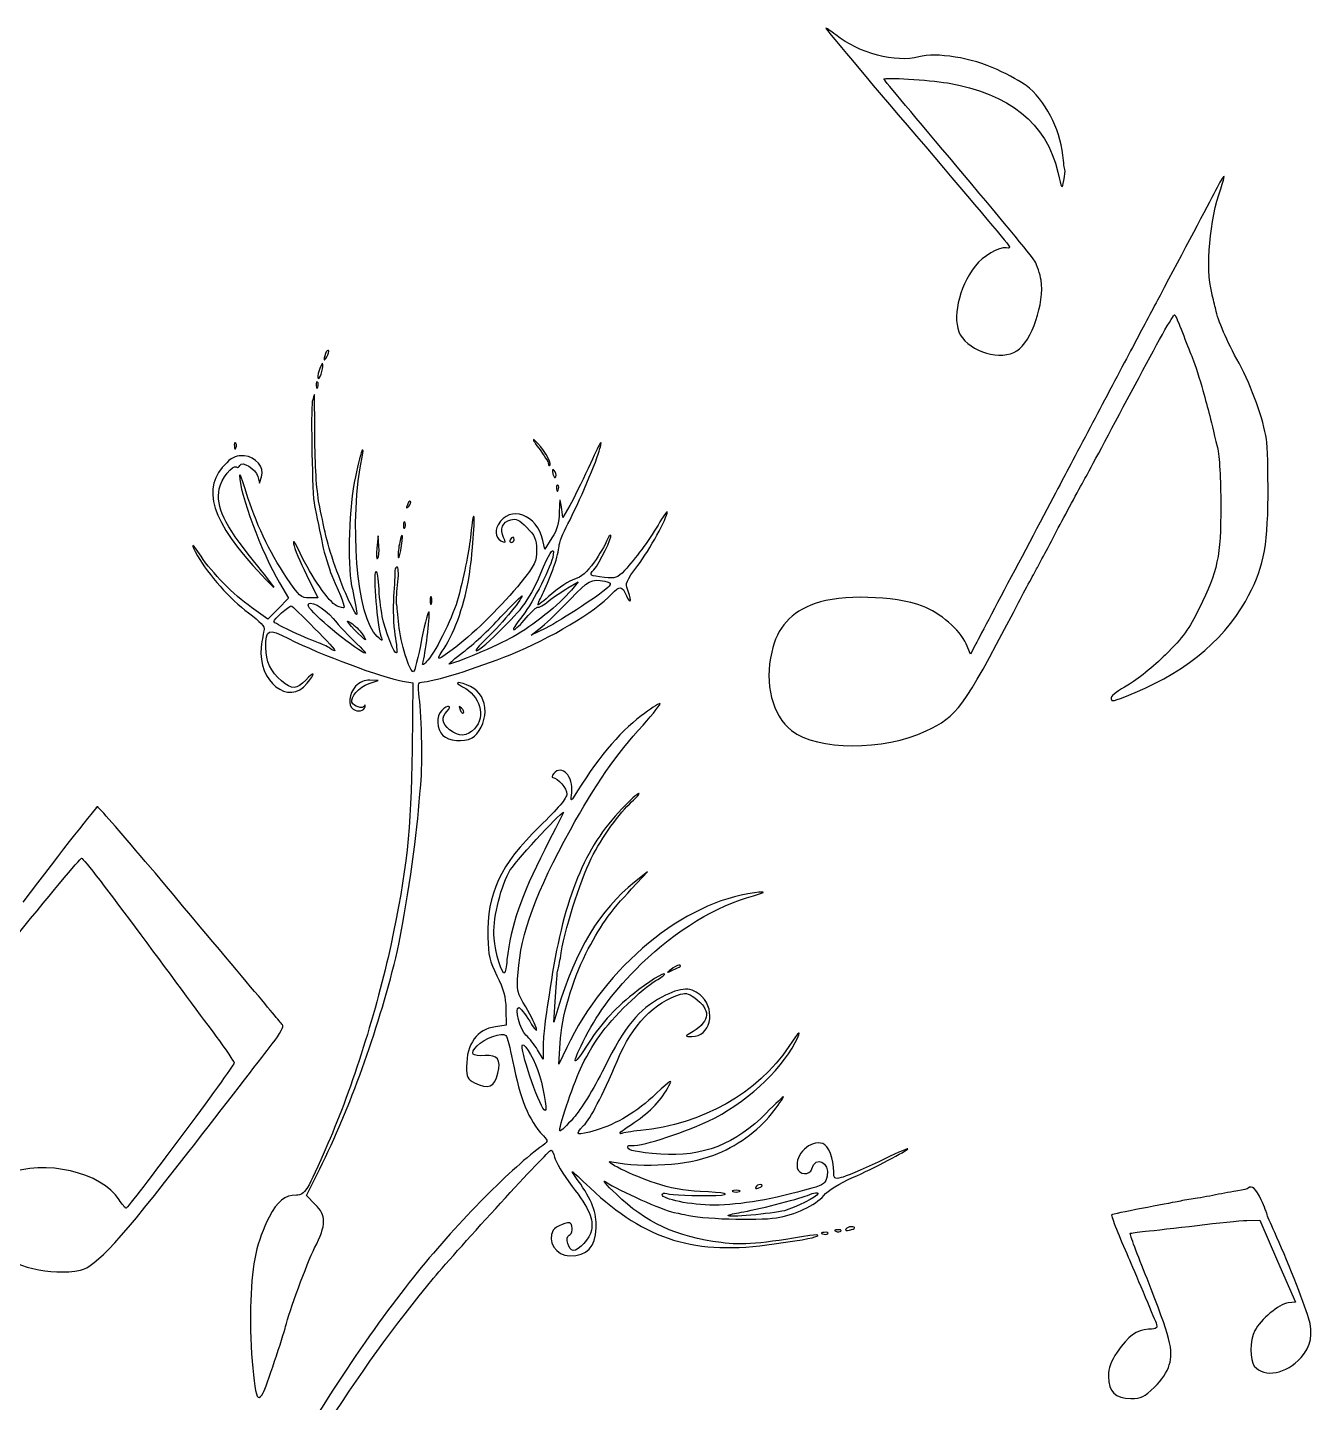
# Model space of a CAD drawing. Extents: x -605 to 778, y -197 to 423.
# Drawn here: x 597.2 to 769, y 216.3 to 399.9 of the extents above; entities that cross this region are included whole.
import ezdxf

# ---------------------------------------------------------------- set-up
doc = ezdxf.new("R2010")
doc.units = 0
doc.layers.add('Layer_1', color=7, linetype='CONTINUOUS')

msp = doc.modelspace()

# ---------------------------------------------------------------- linework, layer by layer
at = {"layer": 'Layer_1', "color": 7}
for points in [[(703.837814, 399.766991), (703.837814, 399.766991)], [(755.872536, 378.106435), (755.872536, 378.106435)], [(637.021702, 356.340046), (637.021702, 356.340046)], [(636.175036, 354.082268), (636.175036, 354.082268)], [(635.78698, 352.071435), (635.78698, 352.071435)], [(635.257814, 349.919491), (635.257814, 349.919491)], [(624.850869, 343.957546), (624.850869, 343.957546)], [(665.490869, 343.710602), (665.490869, 343.710602)], [(623.827814, 341.770324), (623.827814, 341.770324)], [(627.990591, 339.93588), (628.202258, 339.053935), (628.48448, 339.900602)], [(667.395869, 340.25338), (667.395869, 340.25338)], [(667.889758, 338.313102), (667.889758, 338.313102)], [(647.957814, 336.161157), (647.957814, 336.161157)], [(669.653647, 336.055324), (668.736425, 334.467824), (668.524758, 335.878935)], [(647.428647, 333.374213), (647.428647, 333.374213)], [(644.147814, 330.622546), (644.04198, 331.99838), (643.865591, 330.340324), (643.865591, 330.340324)], [(646.934758, 331.151713), (646.934758, 331.151713)], [(661.680869, 331.469213), (661.680869, 331.469213)], [(667.254758, 331.716157), (666.302258, 330.234491), (666.055314, 331.36338)], [(667.360591, 329.105602), (667.360591, 329.105602)], [(634.481702, 326.812546), (635.998647, 323.708102), (634.83448, 323.708102)], [(630.883369, 325.718935), (632.082814, 323.672824), (630.70698, 322.261713), (629.331147, 320.88588), (627.143925, 322.438102)], [(669.406702, 325.048657), (670.747258, 325.860046), (669.865314, 324.766435)], [(674.310314, 325.930602), (674.310314, 325.930602)], [(650.991702, 323.355324), (650.991702, 323.355324)], [(635.575314, 319.651157), (635.575314, 319.651157)], [(638.044758, 320.956435), (638.044758, 320.956435)], [(666.443369, 319.686435), (664.503091, 318.733935), (665.914202, 319.862824)], [(641.925314, 318.910324), (641.925314, 318.910324)], [(723.769758, 317.39338), (723.170036, 316.193935), (722.570314, 317.569768)], [(642.842536, 312.278102), (644.04198, 312.701435), (642.948369, 312.736713)], [(647.287536, 312.595602), (648.698647, 312.383935), (648.592814, 303.493935)], [(641.043369, 311.925324), (641.043369, 311.925324)], [(655.330869, 311.854768), (655.330869, 311.854768)], [(655.013369, 308.785602), (655.013369, 308.785602)], [(679.178647, 307.974213), (679.178647, 307.974213)], [(666.302258, 290.123657), (666.302258, 290.123657)], [(677.908647, 284.867268), (680.025314, 287.160324), (678.296702, 285.749213)], [(683.165036, 274.107546), (683.165036, 274.107546)], [(668.066147, 268.851157), (667.53698, 267.087268), (667.748647, 270.438657)], [(661.116425, 268.81588), (661.151702, 266.663935), (659.705314, 266.452268)], [(666.090591, 263.73588), (666.090591, 262.14838), (665.349758, 263.383102)], [(669.230314, 263.665324), (668.17198, 261.442824), (668.348369, 264.265046)], [(665.349758, 260.737268), (665.349758, 260.737268)], [(635.645869, 242.745602), (634.481702, 243.909768), (635.857536, 246.696713)], [(691.420036, 244.438935), (691.420036, 244.438935)], [(694.489202, 245.038657), (694.489202, 245.038657)], [(760.24698, 244.897546), (760.24698, 244.897546)], [(702.77948, 244.156713), (702.77948, 244.156713)], [(760.070591, 240.593657), (761.799202, 240.628935), (764.162814, 235.16088), (766.561702, 229.692824), (765.573925, 229.586991)], [(703.41448, 238.794491), (703.41448, 238.794491)], [(705.178369, 239.147268), (705.178369, 239.147268)], [(706.518925, 239.429491), (706.518925, 239.429491)]]:
    msp.add_lwpolyline(points, dxfattribs=at)
for points in [[(705.178369, 398.885046), (704.437536, 399.449491), (703.837814, 399.872824), (703.837814, 399.766991)], [(703.837814, 399.766991), (703.837814, 399.661157), (709.270591, 393.170046), (715.938091, 385.373657)], [(716.255591, 395.956991), (713.221702, 395.110324), (708.212258, 396.45088), (705.178369, 398.885046)], [(726.697814, 394.263657), (723.346425, 395.81588), (718.583925, 396.591991), (716.255591, 395.956991)], [(711.598925, 392.993657), (711.598925, 393.240602), (717.560869, 392.887824), (720.065591, 392.464491)], [(721.370869, 381.281435), (716.008647, 387.631435), (711.598925, 392.887824), (711.598925, 392.993657)], [(730.578369, 392.146991), (730.049202, 392.570324), (728.285314, 393.487546), (726.697814, 394.263657)], [(720.065591, 392.464491), (728.355869, 391.088657), (733.294758, 387.102268), (734.811702, 380.57588)], [(735.48198, 382.833657), (735.093925, 386.431991), (733.118369, 390.171435), (730.578369, 392.146991)], [(715.938091, 385.373657), (722.605591, 377.541991), (728.144202, 370.980324), (728.285314, 370.73338)], [(735.764202, 380.858102), (735.693647, 380.963935), (735.587814, 381.84588), (735.48198, 382.833657)], [(731.742536, 368.687268), (731.389758, 369.286991), (726.733091, 374.931435), (721.370869, 381.281435)], [(734.811702, 380.57588), (735.340869, 378.247546), (735.376147, 378.247546), (735.623091, 379.446991)], [(735.623091, 379.446991), (735.764202, 380.117268), (735.834758, 380.752268), (735.764202, 380.858102)], [(757.001425, 380.011435), (756.966147, 380.081991), (756.43698, 379.200046), (755.872536, 378.106435)], [(755.378647, 364.453935), (754.53198, 367.734768), (755.096425, 374.22588), (756.578091, 378.35338)], [(756.578091, 378.35338), (756.860314, 379.200046), (757.07198, 379.94088), (757.001425, 380.011435)], [(755.872536, 378.106435), (754.84948, 376.13088), (751.498091, 369.816157), (748.464202, 364.101157)], [(727.932536, 370.451157), (726.944758, 370.592268), (724.792814, 369.322268), (723.805036, 368.052268)], [(728.285314, 370.73338), (728.461702, 370.486435), (728.320591, 370.380602), (727.932536, 370.451157)], [(723.805036, 368.052268), (721.547258, 365.088935), (720.630036, 360.926157), (721.794202, 358.844768)], [(732.589202, 366.147268), (732.448091, 366.958657), (732.060036, 368.122824), (731.742536, 368.687268)], [(729.343647, 356.692824), (731.319202, 357.962824), (733.083091, 363.11338), (732.589202, 366.147268)], [(748.464202, 364.101157), (747.652814, 362.548935), (746.171147, 359.761991), (745.183369, 357.927546)], [(755.907814, 362.231435), (755.80198, 362.690046), (755.555036, 363.677824), (755.378647, 364.453935)], [(745.148091, 352.177268), (747.935036, 357.468935), (750.298647, 361.666991), (750.439758, 361.52588)], [(759.012258, 355.034768), (757.38948, 358.03338), (756.190036, 360.785046), (755.907814, 362.231435)], [(750.439758, 361.52588), (750.545591, 361.384768), (751.004202, 360.326435), (751.462814, 359.162268)], [(721.794202, 358.844768), (723.09948, 356.551713), (727.297536, 355.352268), (729.343647, 356.692824)], [(751.462814, 359.162268), (751.886147, 357.998102), (752.450591, 356.586991), (752.697536, 355.987268)], [(637.021702, 356.340046), (636.704202, 355.422824), (636.774758, 355.211157), (637.198091, 355.916713)], [(637.409758, 356.728102), (637.339202, 356.833935), (637.162814, 356.657546), (637.021702, 356.340046)], [(637.198091, 355.916713), (637.409758, 356.269491), (637.515591, 356.657546), (637.409758, 356.728102)], [(745.183369, 357.927546), (744.230869, 356.093102), (742.078925, 352.036157), (740.420869, 348.931713)], [(636.069202, 352.988657), (636.351425, 352.988657), (636.845314, 354.823102), (636.633647, 355.034768)], [(636.633647, 355.034768), (636.598369, 355.105324), (636.386702, 354.646713), (636.175036, 354.082268)], [(752.697536, 355.987268), (752.94448, 355.422824), (753.544202, 353.58838), (754.038091, 351.930324)], [(762.681147, 344.910046), (762.293091, 347.485324), (760.740869, 351.859768), (759.012258, 355.034768)], [(635.963369, 352.530046), (635.857536, 352.671157), (635.751702, 352.459491), (635.78698, 352.071435)], [(636.175036, 354.082268), (635.963369, 353.482546), (635.928091, 352.988657), (636.069202, 352.988657)], [(635.998647, 351.859768), (636.10448, 352.106713), (636.069202, 352.424213), (635.963369, 352.530046)], [(635.540036, 350.871991), (635.504758, 350.871991), (635.398925, 350.448657), (635.257814, 349.919491)], [(635.610591, 344.768935), (635.610591, 348.120324), (635.540036, 350.871991), (635.540036, 350.871991)], [(635.78698, 352.071435), (635.78698, 351.68338), (635.892814, 351.577546), (635.998647, 351.859768)], [(738.586425, 339.93588), (739.397814, 341.382268), (742.325869, 346.885602), (745.148091, 352.177268)], [(754.038091, 351.930324), (754.84948, 349.072824), (755.061147, 348.261435), (756.11948, 343.816435)], [(635.257814, 349.919491), (635.046147, 348.755324), (635.257814, 337.325324), (635.540036, 336.055324)], [(740.420869, 348.931713), (738.798091, 345.827268), (736.610869, 341.699768), (735.587814, 339.759491)], [(673.675314, 343.640046), (674.028091, 345.156991), (673.816425, 344.768935), (672.087814, 340.994213)], [(625.027258, 344.416157), (624.921425, 344.557268), (624.815591, 344.345602), (624.850869, 343.957546)], [(624.850869, 343.957546), (624.850869, 343.569491), (624.956702, 343.463657), (625.062536, 343.74588)], [(625.062536, 343.74588), (625.168369, 343.992824), (625.133091, 344.310324), (625.027258, 344.416157)], [(636.245591, 335.878935), (635.857536, 337.819213), (635.645869, 340.606157), (635.610591, 344.768935)], [(641.925314, 343.42838), (641.81948, 343.287268), (641.396147, 341.699768), (641.008091, 339.900602)], [(641.960591, 342.758102), (642.066425, 343.251991), (642.066425, 343.534213), (641.925314, 343.42838)], [(664.99698, 344.733657), (664.573647, 345.086435), (664.785314, 344.627824), (665.490869, 343.710602)], [(667.007814, 341.452824), (667.290036, 341.735046), (665.984758, 343.851713), (664.99698, 344.733657)], [(665.490869, 343.710602), (666.231702, 342.758102), (666.796147, 341.84088), (666.796147, 341.629213)], [(669.406702, 333.621157), (670.817814, 336.302268), (673.322536, 342.15838), (673.675314, 343.640046)], [(756.11948, 343.816435), (756.401702, 342.652268), (756.578091, 339.583102), (756.578091, 336.055324)], [(762.892814, 337.290046), (762.892814, 340.606157), (762.822258, 344.028102), (762.681147, 344.910046)], [(623.827814, 341.770324), (620.300036, 338.454213), (621.711147, 333.90338), (628.555036, 326.706713)], [(622.840036, 338.277824), (623.08698, 339.583102), (624.603925, 341.52338), (625.133091, 341.20588)], [(626.156147, 342.687546), (625.203647, 342.758102), (624.67448, 342.581713), (623.827814, 341.770324)], [(625.591702, 341.382268), (625.838647, 342.087824), (627.743647, 340.923657), (627.990591, 339.93588)], [(628.48448, 339.900602), (628.907814, 341.135324), (627.708369, 342.546435), (626.156147, 342.687546)], [(643.936147, 318.557546), (641.18448, 320.956435), (640.126147, 334.079768), (641.960591, 342.758102)], [(666.796147, 341.629213), (666.796147, 341.417546), (666.90198, 341.311713), (667.007814, 341.452824)], [(625.133091, 341.20588), (625.30948, 341.064768), (625.521147, 341.170602), (625.591702, 341.382268)], [(625.556425, 340.076991), (625.485869, 337.819213), (628.519758, 329.670046), (630.883369, 325.718935)], [(626.438369, 337.819213), (625.94448, 339.477268), (625.556425, 340.465046), (625.556425, 340.076991)], [(641.008091, 339.900602), (640.161425, 335.949491), (639.91448, 328.50588), (640.514202, 325.33088)], [(667.572258, 340.711991), (667.290036, 340.994213), (667.254758, 340.853102), (667.395869, 340.25338)], [(667.395869, 340.25338), (667.53698, 339.794768), (667.678091, 339.61838), (667.783925, 339.900602)], [(667.783925, 339.900602), (667.85448, 340.147546), (667.748647, 340.535602), (667.572258, 340.711991)], [(672.087814, 340.994213), (671.241147, 339.159768), (670.147536, 336.937268), (669.653647, 336.055324)], [(735.587814, 339.759491), (734.564758, 337.819213), (731.636702, 332.280602), (729.061425, 327.412268)], [(734.882258, 333.056713), (736.11698, 335.385046), (737.775036, 338.489491), (738.586425, 339.93588)], [(627.390869, 328.682268), (623.475036, 333.550602), (622.381425, 335.80838), (622.840036, 338.277824)], [(631.835869, 326.424491), (629.542814, 329.811157), (627.602536, 333.938657), (626.438369, 337.819213)], [(668.066147, 338.771713), (667.960314, 338.912824), (667.85448, 338.701157), (667.889758, 338.313102)], [(667.889758, 338.313102), (667.889758, 337.925046), (667.995591, 337.819213), (668.101425, 338.101435)], [(668.101425, 338.101435), (668.207258, 338.34838), (668.17198, 338.66588), (668.066147, 338.771713)], [(635.540036, 336.055324), (635.751702, 335.067546), (636.386702, 332.068935), (636.633647, 330.798935)], [(647.957814, 336.161157), (647.746147, 335.667268), (647.781425, 335.631991), (648.134202, 335.949491)], [(648.381147, 336.584491), (648.275314, 336.690324), (648.063647, 336.513935), (647.957814, 336.161157)], [(648.134202, 335.949491), (648.381147, 336.196435), (648.48698, 336.478657), (648.381147, 336.584491)], [(666.055314, 331.36338), (665.349758, 334.85588), (661.610314, 336.196435), (660.093369, 333.480046)], [(668.524758, 335.878935), (668.313091, 337.184213), (668.313091, 337.113657), (668.242536, 335.243935)], [(756.578091, 336.055324), (756.578091, 329.211435), (756.190036, 327.376991), (753.685314, 322.296991)], [(759.858925, 323.249491), (762.257814, 327.518102), (762.822258, 330.199213), (762.892814, 337.290046)], [(637.021702, 332.245324), (636.915869, 332.703935), (636.598369, 334.326713), (636.245591, 335.878935)], [(656.74198, 331.645602), (657.05948, 335.208657), (656.777258, 335.702546), (656.42448, 332.210046)], [(660.798925, 331.786713), (660.269758, 332.845046), (660.657814, 333.90338), (661.751425, 334.150324)], [(661.751425, 334.150324), (662.45698, 334.326713), (662.880314, 334.150324), (663.903369, 333.127268)], [(668.242536, 335.243935), (668.207258, 333.691713), (667.995591, 332.845046), (667.254758, 331.716157)], [(678.720036, 328.047268), (680.307536, 330.09338), (682.671147, 334.432546), (682.671147, 335.208657)], [(682.671147, 335.208657), (682.671147, 335.349768), (682.106702, 334.573657), (681.436425, 333.444768)], [(647.605036, 333.832824), (647.499202, 333.973935), (647.393369, 333.762268), (647.428647, 333.374213)], [(647.428647, 333.374213), (647.428647, 332.986157), (647.53448, 332.880324), (647.640314, 333.162546)], [(647.640314, 333.162546), (647.746147, 333.409491), (647.710869, 333.726991), (647.605036, 333.832824)], [(660.093369, 333.480046), (659.528925, 332.492268), (659.811147, 331.504491), (660.763647, 331.186991)], [(663.903369, 333.127268), (664.99698, 331.99838), (665.173369, 331.610324), (665.208647, 330.128657)], [(668.207258, 330.587268), (668.207258, 331.010602), (668.736425, 332.386435), (669.406702, 333.621157)], [(681.436425, 333.444768), (680.095869, 331.222268), (678.473091, 329.035046), (676.956147, 327.376991)], [(731.883647, 327.412268), (732.30698, 328.18838), (733.682814, 330.72838), (734.882258, 333.056713)], [(620.405869, 329.281991), (619.171147, 331.186991), (618.888925, 331.186991), (619.947258, 329.317268)], [(633.635036, 329.705324), (633.000036, 331.081157), (632.647258, 331.575046), (632.753091, 330.940046)], [(632.753091, 330.940046), (632.858925, 330.375602), (633.635036, 328.50588), (634.481702, 326.812546)], [(636.633647, 330.798935), (636.845314, 329.740602), (637.480314, 327.623935), (637.868369, 326.706713)], [(640.161425, 323.320046), (639.032536, 325.683657), (637.445036, 330.234491), (637.021702, 332.245324)], [(643.971425, 328.964491), (644.147814, 329.14088), (644.218369, 329.881713), (644.147814, 330.622546)], [(646.934758, 331.151713), (646.793647, 330.516713), (646.687814, 329.634768), (646.723091, 329.211435)], [(647.287536, 331.99838), (647.21698, 332.174768), (647.040591, 331.821991), (646.934758, 331.151713)], [(647.075869, 330.058102), (647.252258, 330.940046), (647.322814, 331.786713), (647.287536, 331.99838)], [(656.42448, 332.210046), (656.212814, 330.09338), (655.648369, 327.271157), (654.731147, 323.708102)], [(656.071702, 325.824768), (656.42448, 328.082546), (656.459758, 328.117824), (656.74198, 331.645602)], [(660.763647, 331.186991), (661.116425, 331.081157), (661.116425, 331.186991), (660.798925, 331.786713)], [(661.680869, 331.469213), (661.575036, 331.292824), (661.645591, 331.116435), (661.82198, 331.116435)], [(662.068925, 331.821991), (661.963091, 331.821991), (661.786702, 331.68088), (661.680869, 331.469213)], [(661.82198, 331.116435), (662.033647, 331.116435), (662.210036, 331.292824), (662.210036, 331.469213)], [(662.210036, 331.469213), (662.210036, 331.68088), (662.13948, 331.821991), (662.068925, 331.821991)], [(666.125869, 324.484213), (667.113647, 326.424491), (668.207258, 329.634768), (668.207258, 330.587268)], [(666.549202, 328.752824), (667.21948, 330.269768), (667.678091, 330.481435), (667.360591, 329.105602)], [(672.863925, 327.482824), (673.640036, 328.364768), (675.333369, 331.857268), (675.121702, 332.068935)], [(674.557258, 331.292824), (674.345591, 330.763657), (673.604758, 329.493657), (672.899202, 328.470602)], [(675.121702, 332.068935), (675.015869, 332.174768), (674.768925, 331.821991), (674.557258, 331.292824)], [(619.947258, 329.317268), (621.323091, 326.847824), (624.321702, 323.496435), (626.720591, 321.732546)], [(627.143925, 322.438102), (624.709758, 324.166713), (621.887536, 327.024213), (620.405869, 329.281991)], [(628.555036, 326.706713), (630.953925, 324.166713), (630.671702, 324.625324), (627.390869, 328.682268)], [(638.503369, 322.649768), (637.480314, 323.143657), (635.15198, 326.530324), (633.635036, 329.705324)], [(643.865591, 330.340324), (643.759758, 329.423102), (643.830314, 328.82338), (643.971425, 328.964491)], [(646.723091, 329.211435), (646.758369, 328.82338), (646.89948, 329.176157), (647.075869, 330.058102)], [(660.763647, 319.756991), (663.797536, 322.755602), (664.36198, 323.637546), (666.549202, 328.752824)], [(667.360591, 329.105602), (666.90198, 327.306435), (664.397258, 322.508657), (663.09198, 320.991713)], [(665.208647, 330.128657), (665.208647, 328.541157), (665.032258, 328.18838), (663.127258, 325.789491)], [(643.72448, 327.200602), (643.336425, 326.847824), (643.936147, 319.862824), (644.430036, 318.592824)], [(644.147814, 325.366157), (644.077258, 326.741991), (643.900869, 327.412268), (643.72448, 327.200602)], [(646.299758, 327.341713), (646.299758, 326.988935), (646.229202, 325.436713), (646.123369, 323.884491)], [(646.617258, 327.800324), (646.476147, 327.906157), (646.335036, 327.694491), (646.299758, 327.341713)], [(646.652536, 325.436713), (646.793647, 326.636157), (646.793647, 327.694491), (646.617258, 327.800324)], [(672.899202, 328.470602), (671.911425, 327.094768), (671.241147, 326.495046), (670.288647, 326.212824)], [(674.275036, 326.459768), (672.264202, 326.671435), (672.193647, 326.706713), (672.863925, 327.482824)], [(676.956147, 327.376991), (676.003647, 326.353935), (675.756702, 326.28338), (674.275036, 326.459768)], [(677.344202, 324.872268), (677.026702, 325.613102), (677.167814, 325.96588), (678.720036, 328.047268)], [(729.061425, 327.412268), (726.486147, 322.579213), (724.122536, 318.063657), (723.769758, 317.39338)], [(728.885036, 321.767824), (730.08448, 324.096157), (731.460314, 326.636157), (731.883647, 327.412268)], [(634.83448, 323.708102), (633.776147, 323.708102), (633.493925, 323.955046), (631.835869, 326.424491)], [(637.868369, 326.706713), (639.208925, 323.637546), (639.632258, 322.508657), (639.491147, 322.402824)], [(640.514202, 325.33088), (640.761147, 324.131435), (641.043369, 322.614491), (641.18448, 321.944213)], [(644.606425, 321.238657), (644.394758, 322.296991), (644.183091, 324.166713), (644.147814, 325.366157)], [(646.511425, 322.861435), (646.440869, 323.073102), (646.511425, 324.237268), (646.652536, 325.436713)], [(652.61448, 316.581991), (654.025591, 318.557546), (655.542536, 322.614491), (656.071702, 325.824768)], [(663.127258, 325.789491), (660.622536, 322.720324), (657.235869, 319.333657), (654.413647, 317.146435)], [(674.910036, 325.295602), (674.239758, 324.484213), (668.48948, 320.674213), (666.443369, 319.686435)], [(666.831425, 323.320046), (667.501702, 323.849213), (668.630591, 324.625324), (669.406702, 325.048657)], [(670.288647, 326.212824), (669.547814, 326.001157), (668.17198, 325.083935), (667.184202, 324.201991)], [(669.724202, 323.531713), (672.123091, 326.071713), (672.511147, 326.28338), (674.310314, 325.930602)], [(674.310314, 325.930602), (675.086425, 325.789491), (675.227536, 325.64838), (674.910036, 325.295602)], [(675.227536, 324.201991), (676.356425, 325.401435), (676.603369, 325.366157), (677.203091, 323.990324)], [(634.693369, 322.755602), (634.693369, 323.566991), (636.774758, 322.47338), (638.044758, 320.956435)], [(641.18448, 321.944213), (641.360869, 321.062268), (641.078647, 321.450324), (640.161425, 323.320046)], [(646.123369, 323.884491), (646.017536, 322.332268), (646.088091, 320.039213), (646.299758, 318.804491)], [(654.731147, 323.708102), (654.20198, 321.591435), (651.873647, 316.723102), (650.70948, 315.417824)], [(651.168091, 323.813935), (651.062258, 324.025602), (650.991702, 323.849213), (650.991702, 323.355324)], [(650.991702, 323.355324), (650.991702, 322.861435), (651.062258, 322.685046), (651.168091, 322.931991)], [(651.168091, 322.931991), (651.238647, 323.143657), (651.238647, 323.566991), (651.168091, 323.813935)], [(663.268369, 323.990324), (663.268369, 323.496435), (660.022814, 319.651157), (658.400036, 318.169491)], [(660.446147, 321.168102), (661.998369, 322.826157), (663.268369, 324.096157), (663.268369, 323.990324)], [(661.680869, 316.12338), (667.078369, 318.310602), (673.040314, 321.873657), (675.227536, 324.201991)], [(669.865314, 324.766435), (668.207258, 322.79088), (664.67948, 319.968657), (662.104202, 318.522268)], [(665.385036, 322.79088), (665.385036, 322.931991), (665.737814, 323.708102), (666.125869, 324.484213)], [(667.184202, 324.201991), (666.196425, 323.320046), (665.385036, 322.685046), (665.385036, 322.79088)], [(665.385036, 322.47338), (665.526147, 322.402824), (666.161147, 322.755602), (666.831425, 323.320046)], [(665.914202, 319.862824), (666.690314, 320.497824), (668.418925, 322.15588), (669.724202, 323.531713)], [(677.203091, 323.990324), (677.485314, 323.355324), (677.69698, 323.10838), (677.732258, 323.42588)], [(677.732258, 323.42588), (677.732258, 323.74338), (677.555869, 324.413657), (677.344202, 324.872268)], [(716.74948, 322.614491), (712.974758, 324.025602), (705.813369, 324.201991), (702.426702, 322.967268)], [(743.772258, 310.514213), (751.180591, 313.336435), (756.825036, 317.781435), (759.858925, 323.249491)], [(626.720591, 321.732546), (628.343369, 320.533102), (628.978369, 319.827546), (628.837258, 319.474768)], [(630.107258, 320.56838), (630.107258, 320.850602), (632.153369, 322.649768), (632.435591, 322.649768)], [(632.435591, 322.649768), (632.541425, 322.649768), (633.952536, 321.309213), (635.575314, 319.651157)], [(641.925314, 316.511435), (639.455869, 317.993102), (634.693369, 322.120602), (634.693369, 322.755602)], [(639.491147, 322.402824), (639.420591, 322.332268), (638.997258, 322.438102), (638.503369, 322.649768)], [(646.828925, 320.109768), (646.723091, 321.415046), (646.58198, 322.649768), (646.511425, 322.861435)], [(650.850591, 321.803102), (650.780036, 322.191157), (650.321425, 320.533102), (649.862814, 318.169491)], [(650.003925, 314.959213), (650.356702, 316.12338), (650.991702, 321.168102), (650.850591, 321.803102)], [(663.832814, 321.062268), (664.573647, 321.908935), (665.243925, 322.543935), (665.385036, 322.47338)], [(702.426702, 322.967268), (699.145869, 321.803102), (697.346702, 319.792268), (696.605869, 316.476157)], [(722.570314, 317.569768), (721.688369, 319.510046), (719.148369, 321.697268), (716.74948, 322.614491)], [(717.243369, 305.96338), (721.370869, 307.903657), (722.217536, 309.067824), (728.885036, 321.767824)], [(753.685314, 322.296991), (752.344758, 319.545324), (751.533369, 318.451713), (749.205036, 316.12338)], [(628.837258, 319.474768), (628.731425, 319.192546), (628.555036, 318.134213), (628.449202, 317.146435)], [(629.048925, 317.07588), (629.048925, 319.580602), (629.331147, 319.686435), (632.082814, 318.275324)], [(636.10448, 317.71088), (633.846702, 318.522268), (630.107258, 320.321435), (630.107258, 320.56838)], [(635.575314, 319.651157), (637.233369, 317.993102), (638.432814, 316.652546), (638.291702, 316.652546)], [(638.044758, 320.956435), (638.785591, 320.039213), (640.23198, 318.522268), (641.219758, 317.569768)], [(640.86698, 319.510046), (639.773369, 320.638935), (639.667536, 320.850602), (640.408369, 320.391991)], [(640.408369, 320.391991), (640.937536, 320.039213), (641.607814, 319.404213), (641.925314, 318.910324)], [(641.925314, 318.910324), (642.701425, 317.71088), (642.45448, 317.851991), (640.86698, 319.510046)], [(646.511425, 316.370324), (646.26448, 316.088102), (644.99448, 319.29838), (644.606425, 321.238657)], [(648.769202, 313.830324), (648.240036, 313.830324), (647.040591, 317.781435), (646.828925, 320.109768)], [(655.47198, 316.511435), (656.636147, 317.39338), (658.893925, 319.474768), (660.446147, 321.168102)], [(657.200591, 316.652546), (657.482814, 316.652546), (659.070314, 318.02838), (660.763647, 319.756991)], [(663.09198, 320.991713), (662.386425, 320.145046), (661.963091, 319.474768), (662.174758, 319.474768)], [(662.174758, 319.474768), (662.351147, 319.474768), (663.127258, 320.180324), (663.832814, 321.062268)], [(632.082814, 318.275324), (636.492536, 316.088102), (644.535869, 313.089491), (647.287536, 312.595602)], [(637.69198, 316.934768), (637.480314, 317.111157), (636.774758, 317.463935), (636.10448, 317.71088)], [(644.430036, 318.592824), (644.67698, 317.887268), (644.67698, 317.887268), (643.936147, 318.557546)], [(646.299758, 318.804491), (646.511425, 317.534491), (646.617258, 316.44088), (646.511425, 316.370324)], [(649.862814, 318.169491), (649.404202, 315.770602), (648.910314, 313.830324), (648.769202, 313.830324)], [(662.104202, 318.522268), (659.91698, 317.322824), (654.20198, 314.888657), (653.531702, 314.888657)], [(658.400036, 318.169491), (657.482814, 317.322824), (656.953647, 316.652546), (657.200591, 316.652546)], [(628.449202, 317.146435), (627.955314, 312.525046), (632.118091, 309.244213), (634.587536, 312.31338)], [(631.165591, 312.63088), (629.719202, 313.865602), (629.048925, 315.241435), (629.048925, 317.07588)], [(638.291702, 316.652546), (638.115314, 316.652546), (637.868369, 316.793657), (637.69198, 316.934768)], [(641.219758, 317.569768), (642.45448, 316.370324), (642.666147, 316.052824), (641.925314, 316.511435)], [(649.827536, 312.454491), (651.450314, 312.525046), (657.235869, 314.324213), (661.680869, 316.12338)], [(654.413647, 317.146435), (652.050036, 315.347268), (651.66198, 315.206157), (652.61448, 316.581991)], [(653.531702, 314.888657), (653.425869, 314.888657), (654.272536, 315.629491), (655.47198, 316.511435)], [(696.605869, 316.476157), (695.618091, 312.242824), (696.676425, 308.044768), (699.251702, 305.998657)], [(749.205036, 316.12338), (747.617536, 314.571157), (745.359758, 312.736713), (744.160314, 312.066435)], [(634.587536, 312.31338), (635.716425, 313.724491), (635.575314, 313.971435), (634.375869, 312.736713)], [(650.70948, 315.417824), (650.215591, 314.85338), (649.898091, 314.606435), (650.003925, 314.959213)], [(634.375869, 312.736713), (633.105869, 311.466713), (632.576702, 311.466713), (631.165591, 312.63088)], [(640.54948, 309.77338), (640.302536, 310.478935), (641.466702, 311.784213), (642.842536, 312.278102)], [(642.948369, 312.736713), (642.242814, 312.771991), (641.607814, 312.489768), (641.043369, 311.925324)], [(649.545314, 310.40838), (649.333647, 312.136991), (649.368925, 312.419213), (649.827536, 312.454491)], [(656.389202, 311.890046), (654.872258, 312.595602), (653.919758, 312.560324), (655.330869, 311.854768)], [(641.043369, 311.925324), (640.161425, 310.937546), (639.985036, 309.350046), (640.725869, 308.856157)], [(649.721702, 298.308102), (650.003925, 300.56588), (649.898091, 307.974213), (649.545314, 310.40838)], [(655.330869, 311.854768), (657.69448, 310.655324), (658.470591, 307.903657), (656.918369, 306.245602)], [(658.32948, 308.50338), (658.32948, 310.09088), (657.659202, 311.255046), (656.389202, 311.890046)], [(744.160314, 312.066435), (742.960869, 311.396157), (741.937814, 310.620046), (741.937814, 310.40838)], [(741.937814, 310.40838), (741.937814, 309.843935), (741.973091, 309.843935), (743.772258, 310.514213)], [(642.242814, 309.279491), (641.995869, 308.856157), (640.796425, 309.208935), (640.54948, 309.77338)], [(640.725869, 308.856157), (641.360869, 308.432824), (642.207536, 308.609213), (642.313369, 309.173657)], [(642.313369, 309.173657), (642.348647, 309.420602), (642.313369, 309.45588), (642.242814, 309.279491)], [(652.543925, 308.679768), (651.767814, 307.903657), (651.838369, 306.210324), (652.685036, 305.363657)], [(653.602258, 306.104491), (652.543925, 306.951157), (652.438091, 307.691991), (653.284758, 308.609213)], [(653.284758, 308.609213), (653.990314, 309.385324), (653.320036, 309.45588), (652.543925, 308.679768)], [(655.189758, 308.997268), (654.83698, 309.314768), (654.801702, 309.279491), (655.013369, 308.785602)], [(655.013369, 308.785602), (655.119202, 308.432824), (655.330869, 308.256435), (655.436702, 308.362268)], [(655.436702, 308.362268), (655.542536, 308.468102), (655.436702, 308.750324), (655.189758, 308.997268)], [(656.600869, 305.01088), (657.482814, 305.504768), (658.32948, 307.198102), (658.32948, 308.50338)], [(681.683369, 309.596991), (681.471702, 309.596991), (680.342814, 308.856157), (679.178647, 307.974213)], [(679.425591, 306.739491), (680.836702, 308.326991), (681.859758, 309.596991), (681.683369, 309.596991)], [(669.724202, 292.734213), (673.040314, 298.766713), (675.827258, 302.78838), (679.425591, 306.739491)], [(679.178647, 307.974213), (676.144758, 305.681157), (673.146147, 302.047546), (670.112258, 297.038102)], [(652.685036, 305.363657), (653.461147, 304.587546), (655.436702, 304.411157), (656.600869, 305.01088)], [(656.918369, 306.245602), (655.895314, 305.187268), (654.83698, 305.116713), (653.602258, 306.104491)], [(699.251702, 305.998657), (702.673647, 303.317546), (711.528369, 303.282268), (717.243369, 305.96338)], [(648.592814, 303.493935), (648.451702, 292.593102), (647.887258, 287.336713), (645.735314, 277.317824)], [(669.900591, 297.70838), (670.147536, 299.895602), (668.595314, 301.553657), (667.501702, 300.24838)], [(667.501702, 300.24838), (667.254758, 299.966157), (667.21948, 299.719213), (667.395869, 299.719213)], [(667.395869, 299.719213), (668.030869, 299.719213), (669.265591, 298.272824), (669.265591, 297.531991)], [(649.333647, 294.251157), (649.43948, 295.626991), (649.615869, 297.426157), (649.721702, 298.308102)], [(669.265591, 297.531991), (669.265591, 297.002824), (668.030869, 295.556435), (665.63198, 293.228102)], [(670.112258, 297.038102), (669.830036, 296.544213), (669.75948, 296.685324), (669.900591, 297.70838)], [(678.861147, 297.602546), (678.684758, 297.602546), (677.661702, 296.685324), (676.603369, 295.556435)], [(677.908647, 296.473657), (678.614202, 297.108657), (679.037536, 297.602546), (678.861147, 297.602546)], [(606.541702, 295.838657), (606.400591, 295.80338), (601.920314, 290.08838), (596.593369, 283.10338)], [(612.962258, 288.536157), (609.540314, 292.557824), (606.682814, 295.838657), (606.541702, 295.838657)], [(672.511147, 288.924213), (673.922258, 291.746435), (676.321147, 295.097824), (677.908647, 296.473657)], [(646.193925, 274.777824), (647.287536, 279.152268), (648.839758, 288.712546), (649.333647, 294.251157)], [(661.539758, 287.125046), (662.068925, 288.218657), (668.207258, 294.921435), (668.80698, 295.097824)], [(668.80698, 295.097824), (668.842258, 295.133102), (667.713369, 292.875324), (666.302258, 290.123657)], [(676.603369, 295.556435), (671.629202, 290.370602), (668.912814, 283.73838), (667.184202, 272.731713)], [(665.63198, 293.228102), (660.305036, 288.006991), (658.576425, 284.302824), (658.717536, 278.411435)], [(662.739202, 273.684213), (663.09198, 278.870046), (665.173369, 284.549768), (669.724202, 292.734213)], [(666.302258, 290.123657), (663.09198, 283.773657), (661.82198, 280.104768), (661.257536, 275.377546)], [(594.900036, 277.494213), (599.980036, 283.808935), (604.248647, 288.959491), (604.460314, 288.959491)], [(604.460314, 288.959491), (604.636702, 288.959491), (608.199758, 284.37338), (612.362536, 278.728935)], [(631.34198, 266.59338), (631.130314, 266.91088), (627.602536, 271.144213), (612.962258, 288.536157)], [(668.383647, 275.624491), (668.912814, 279.258102), (670.958925, 285.819768), (672.511147, 288.924213)], [(659.528925, 278.305602), (659.352536, 280.669213), (660.23448, 284.549768), (661.539758, 287.125046)], [(678.296702, 285.749213), (673.640036, 282.045046), (670.39448, 276.682824), (668.066147, 268.851157)], [(671.805591, 276.224213), (673.498925, 279.646157), (675.051147, 281.868657), (677.908647, 284.867268)], [(694.312814, 284.338102), (684.858369, 283.138657), (674.416147, 274.53088), (669.230314, 263.665324)], [(678.402536, 274.072268), (682.812258, 278.587824), (688.280314, 282.15088), (693.25448, 283.667824)], [(693.25448, 283.667824), (696.006147, 284.514491), (696.076702, 284.549768), (694.312814, 284.338102)], [(612.362536, 278.728935), (616.525314, 273.119768), (621.040869, 267.016713), (622.381425, 265.217546)], [(645.735314, 277.317824), (643.936147, 268.886435), (640.54948, 258.161991), (637.339202, 250.859491)], [(658.717536, 278.411435), (658.752814, 275.977268), (658.929202, 275.236435), (659.91698, 273.26088)], [(660.940036, 273.648935), (660.622536, 273.296157), (659.670036, 276.365324), (659.528925, 278.305602)], [(668.030869, 273.966435), (668.101425, 274.072268), (668.242536, 274.813102), (668.383647, 275.624491)], [(668.348369, 264.265046), (668.560036, 267.792824), (669.935869, 272.555324), (671.805591, 276.224213)], [(635.857536, 246.696713), (640.020314, 254.916435), (643.548091, 264.547268), (646.193925, 274.777824)], [(661.257536, 275.377546), (661.151702, 274.495602), (661.010591, 273.719491), (660.940036, 273.648935)], [(663.762258, 269.098102), (662.598091, 271.003102), (662.562814, 271.214768), (662.739202, 273.684213)], [(667.748647, 270.438657), (667.85448, 272.273102), (667.960314, 273.860602), (668.030869, 273.966435)], [(671.417536, 264.476713), (673.181425, 268.004491), (675.15698, 270.72088), (678.402536, 274.072268)], [(682.318369, 273.472546), (682.318369, 273.825324), (680.131147, 272.449491), (678.120314, 270.826713)], [(683.165036, 274.107546), (682.530036, 273.613657), (682.530036, 273.613657), (683.376702, 274.001713)], [(684.223369, 274.671991), (684.011702, 274.671991), (683.553091, 274.425046), (683.165036, 274.107546)], [(683.376702, 274.001713), (684.470314, 274.495602), (684.646702, 274.671991), (684.223369, 274.671991)], [(659.91698, 273.26088), (660.798925, 271.496991), (661.081147, 270.473935), (661.116425, 268.81588)], [(667.184202, 272.731713), (666.26698, 266.840324), (666.125869, 265.676157), (666.090591, 263.73588)], [(673.640036, 265.288102), (675.333369, 267.686991), (679.28448, 271.567546), (681.154202, 272.62588)], [(681.154202, 272.62588), (681.789202, 273.013935), (682.318369, 273.401991), (682.318369, 273.472546)], [(687.292536, 270.473935), (685.916702, 271.814491), (684.576147, 271.814491), (681.930314, 270.40338)], [(678.120314, 270.826713), (675.439202, 268.710046), (673.675314, 266.699213), (671.770314, 263.73588)], [(681.930314, 270.40338), (678.790591, 268.710046), (677.06198, 266.59338), (674.275036, 261.019491)], [(676.003647, 261.971991), (678.01448, 266.734491), (680.977814, 269.803657), (684.435036, 270.791435)], [(684.435036, 270.791435), (685.246425, 271.03838), (685.63448, 270.897268), (686.692814, 270.015324)], [(686.692814, 270.015324), (688.597814, 268.463102), (688.245036, 266.981435), (685.669758, 265.570324)], [(685.95198, 265.146991), (688.350869, 265.146991), (689.232814, 268.533657), (687.292536, 270.473935)], [(663.797536, 265.32338), (663.021425, 265.993657), (662.210036, 269.027546), (662.845036, 269.027546)], [(662.845036, 269.027546), (662.986147, 269.027546), (663.621147, 268.18088), (664.291425, 267.193102)], [(664.291425, 267.193102), (665.808369, 264.723657), (665.349758, 266.452268), (663.762258, 269.098102)], [(629.507536, 263.630046), (630.636425, 265.041157), (631.447814, 266.381713), (631.34198, 266.59338)], [(659.705314, 266.452268), (657.271147, 266.134768), (655.860036, 264.194491), (655.860036, 261.125324)], [(699.745591, 264.335602), (700.698091, 266.240602), (700.380591, 266.028935), (698.898925, 263.806435)], [(622.381425, 265.217546), (623.72198, 263.41838), (624.815591, 261.795602), (624.815591, 261.619213)], [(657.271147, 263.912268), (658.223647, 264.935324), (660.657814, 265.781991), (661.116425, 265.288102)], [(661.116425, 265.288102), (661.257536, 265.111713), (661.680869, 263.630046), (661.998369, 261.971991)], [(663.268369, 263.912268), (663.303647, 264.653102), (664.67948, 262.571713), (665.349758, 260.737268)], [(665.349758, 263.383102), (664.926425, 264.05338), (664.256147, 264.935324), (663.797536, 265.32338)], [(671.770314, 263.73588), (670.041702, 261.019491), (669.900591, 261.372268), (671.417536, 264.476713)], [(671.064758, 260.843102), (671.629202, 262.077824), (672.793369, 264.088657), (673.640036, 265.288102)], [(685.669758, 265.570324), (684.99948, 265.182268), (685.034758, 265.182268), (685.95198, 265.146991)], [(618.64198, 249.624768), (623.510314, 255.868935), (628.378647, 262.183657), (629.507536, 263.630046)], [(658.32948, 262.606991), (656.530314, 262.501157), (656.248091, 262.818657), (657.271147, 263.912268)], [(660.058091, 260.278657), (660.481425, 262.077824), (659.987536, 262.712824), (658.32948, 262.606991)], [(666.337536, 255.269213), (665.808369, 255.269213), (663.233091, 262.571713), (663.268369, 263.912268)], [(698.898925, 263.806435), (694.736147, 257.597546), (687.327814, 253.399491), (679.072814, 252.588102)], [(688.139202, 253.858102), (692.972258, 256.151157), (697.69948, 260.419768), (699.745591, 264.335602)], [(624.815591, 261.619213), (624.815591, 261.19588), (610.669202, 242.216435), (610.38698, 242.216435)], [(655.860036, 261.125324), (655.860036, 259.714213), (655.965869, 259.467268), (656.918369, 258.97338)], [(661.998369, 261.971991), (663.09198, 256.539213), (664.04448, 254.175602), (666.125869, 251.882546)], [(665.349758, 260.737268), (666.055314, 258.832268), (666.690314, 255.269213), (666.337536, 255.269213)], [(668.313091, 252.552824), (668.101425, 252.799768), (669.971147, 258.408935), (671.064758, 260.843102)], [(674.275036, 261.019491), (672.722814, 257.950324), (671.170591, 255.445602), (670.147536, 254.281435)], [(671.488091, 253.25838), (672.475869, 254.281435), (673.88698, 257.033102), (676.003647, 261.971991)], [(656.918369, 258.97338), (658.752814, 258.02088), (659.634758, 258.408935), (660.058091, 260.278657)], [(682.882814, 258.550046), (683.41198, 259.537824), (683.165036, 259.396713), (681.18948, 257.526991)], [(681.18948, 257.526991), (678.543647, 255.057546), (675.933091, 253.470046), (673.181425, 252.658657)], [(678.261425, 253.681713), (680.378091, 255.092824), (682.000869, 256.786157), (682.882814, 258.550046)], [(698.193369, 257.103657), (698.193369, 257.209491), (697.135036, 256.221713), (695.865036, 254.916435)], [(696.570591, 254.810602), (697.452536, 255.939491), (698.193369, 256.962546), (698.193369, 257.103657)], [(670.147536, 254.281435), (669.230314, 253.25838), (668.418925, 252.482268), (668.313091, 252.552824)], [(676.321147, 252.235324), (676.321147, 252.341157), (677.203091, 252.976157), (678.261425, 253.681713)], [(677.661702, 250.612546), (678.720036, 250.330324), (684.293925, 252.058935), (688.139202, 253.858102)], [(695.865036, 254.916435), (691.913925, 250.824213), (687.292536, 249.025046), (681.789202, 249.44838)], [(688.880036, 249.307268), (691.772814, 250.40088), (694.84198, 252.588102), (696.570591, 254.810602)], [(666.125869, 251.882546), (666.796147, 251.176991), (666.796147, 251.141713), (665.667258, 250.330324)], [(673.181425, 252.658657), (670.465036, 251.847268), (670.253369, 251.953102), (671.488091, 253.25838)], [(676.603369, 252.200046), (676.42698, 252.129491), (676.321147, 252.129491), (676.321147, 252.235324)], [(679.072814, 252.588102), (677.838091, 252.482268), (676.74448, 252.30588), (676.603369, 252.200046)], [(637.339202, 250.859491), (634.51698, 244.36838), (634.270036, 243.980324), (633.141147, 243.980324)], [(665.667258, 250.330324), (661.433925, 247.22588), (654.20198, 239.817546), (648.769202, 233.008935)], [(651.450314, 232.867824), (654.766425, 236.854213), (666.796147, 249.977546), (667.148925, 249.977546)], [(667.148925, 249.977546), (667.290036, 249.977546), (667.501702, 249.554213), (667.607536, 249.025046)], [(677.37948, 250.365602), (677.37948, 250.541991), (677.485314, 250.647824), (677.661702, 250.612546)], [(681.789202, 249.44838), (678.508369, 249.695324), (677.37948, 249.942268), (677.37948, 250.365602)], [(703.449758, 250.859491), (701.756425, 251.388657), (699.675036, 249.413102), (700.027814, 247.613935)], [(704.896147, 247.049491), (704.896147, 248.81338), (704.190591, 250.647824), (703.449758, 250.859491)], [(707.400869, 246.308657), (710.293647, 247.578657), (714.773925, 249.942268), (714.773925, 250.153935)], [(714.773925, 250.153935), (714.773925, 250.224491), (712.974758, 249.44838), (710.822814, 248.390046)], [(609.469758, 243.345324), (607.141425, 247.049491), (599.521425, 248.778102), (594.476702, 246.802546)], [(604.319202, 233.961435), (606.294758, 234.384768), (609.716702, 238.088935), (618.64198, 249.624768)], [(667.607536, 249.025046), (667.713369, 248.460602), (668.771702, 246.731991), (669.971147, 245.144491)], [(681.083647, 245.567824), (678.190869, 246.485046), (673.640036, 248.742824), (675.262814, 248.425324)], [(675.262814, 248.425324), (679.566702, 247.578657), (685.246425, 247.966713), (688.880036, 249.307268)], [(701.968091, 247.472824), (702.426702, 249.307268), (704.437536, 248.390046), (704.014202, 246.520324)], [(710.822814, 248.390046), (708.635591, 247.366991), (706.413091, 246.414491), (705.883925, 246.308657)], [(670.782536, 245.885324), (669.512536, 247.649213), (669.547814, 247.613935), (672.370036, 244.932824)], [(675.862536, 244.086157), (674.451425, 245.426713), (673.851702, 246.167546), (674.451425, 245.744213)], [(700.027814, 247.613935), (700.204202, 246.696713), (701.721147, 246.555602), (701.968091, 247.472824)], [(704.014202, 246.520324), (703.837814, 245.567824), (703.555591, 245.356157), (701.968091, 244.897546)], [(703.555591, 243.909768), (704.120036, 244.615324), (705.63698, 245.532546), (707.400869, 246.308657)], [(705.883925, 246.308657), (705.00198, 246.096991), (704.896147, 246.167546), (704.896147, 247.049491)], [(669.971147, 245.144491), (672.264202, 242.110602), (672.828647, 240.770046), (672.546425, 239.28838)], [(673.181425, 239.60588), (673.25198, 241.616713), (672.581702, 243.345324), (670.782536, 245.885324)], [(672.370036, 244.932824), (679.813647, 237.912546), (686.375314, 235.901713), (696.958647, 237.453935)], [(674.451425, 245.744213), (676.285869, 244.544768), (682.036147, 241.969491), (683.553091, 241.651991)], [(687.045591, 244.474213), (684.964202, 244.580046), (682.953369, 244.932824), (681.083647, 245.567824)], [(681.965591, 244.05088), (681.965591, 244.227268), (682.247814, 244.297824), (682.600591, 244.191991)], [(682.600591, 244.191991), (683.235591, 243.980324), (686.163647, 243.874491), (689.162258, 243.945046)], [(689.162258, 243.945046), (691.596425, 244.015602), (690.326425, 244.333102), (687.045591, 244.474213)], [(701.968091, 244.897546), (696.676425, 243.380602), (692.548925, 242.675046), (688.915314, 242.639768)], [(691.843369, 244.615324), (691.34948, 244.615324), (691.173091, 244.544768), (691.420036, 244.438935)], [(691.420036, 244.438935), (691.631702, 244.36838), (692.055036, 244.36838), (692.30198, 244.438935)], [(692.30198, 244.438935), (692.513647, 244.544768), (692.337258, 244.615324), (691.843369, 244.615324)], [(694.489202, 245.038657), (694.383369, 244.826991), (694.52448, 244.791713), (694.806702, 244.897546)], [(695.053647, 245.391435), (694.84198, 245.391435), (694.595036, 245.250324), (694.489202, 245.038657)], [(694.806702, 244.897546), (695.441702, 245.144491), (695.547536, 245.391435), (695.053647, 245.391435)], [(701.368369, 243.945046), (702.356147, 244.333102), (702.77948, 244.403657), (702.77948, 244.156713)], [(758.871147, 244.544768), (758.200869, 244.438935), (756.860314, 244.191991), (755.872536, 244.015602)], [(760.24698, 244.897546), (760.176425, 244.826991), (759.541425, 244.650602), (758.871147, 244.544768)], [(761.975591, 243.345324), (761.305314, 244.826991), (760.740869, 245.356157), (760.24698, 244.897546)], [(610.38698, 242.216435), (610.281147, 242.251713), (609.857814, 242.745602), (609.469758, 243.345324)], [(633.141147, 243.980324), (631.588925, 243.980324), (630.601147, 243.168935), (629.507536, 241.052268)], [(635.575314, 236.924768), (637.162814, 240.064491), (637.162814, 241.228657), (635.645869, 242.745602)], [(689.867814, 237.630324), (683.870591, 238.406435), (679.743091, 240.311435), (675.862536, 244.086157)], [(688.915314, 242.639768), (685.810869, 242.639768), (681.965591, 243.41588), (681.965591, 244.05088)], [(692.513647, 241.687268), (694.312814, 241.969491), (700.063091, 243.41588), (701.368369, 243.945046)], [(697.240869, 240.946435), (699.639758, 241.299213), (702.46198, 242.639768), (703.555591, 243.909768)], [(702.77948, 244.156713), (702.77948, 243.839213), (699.710314, 242.251713), (698.299202, 241.898935)], [(750.757258, 243.09838), (750.263369, 242.992546), (748.146702, 242.604491), (745.994758, 242.181157)], [(752.873925, 243.486435), (752.203647, 243.380602), (751.251147, 243.204213), (750.757258, 243.09838)], [(755.872536, 244.015602), (754.920036, 243.803935), (753.544202, 243.556991), (752.873925, 243.486435)], [(762.751702, 241.440324), (762.751702, 241.546157), (762.398925, 242.392824), (761.975591, 243.345324)], [(629.507536, 241.052268), (627.84948, 237.771435), (627.21448, 234.984491), (627.038091, 229.869213)], [(683.553091, 241.651991), (684.329202, 241.51088), (685.034758, 241.369768), (685.140591, 241.334491)], [(685.140591, 241.334491), (686.90448, 240.805324), (694.665591, 240.55838), (697.240869, 240.946435)], [(698.299202, 241.898935), (696.711702, 241.475602), (690.502814, 240.946435), (690.785036, 241.263935)], [(690.785036, 241.263935), (690.890869, 241.369768), (691.66698, 241.546157), (692.513647, 241.687268)], [(742.008369, 241.334491), (741.902536, 241.228657), (743.066702, 238.230046), (744.230869, 235.690046)], [(745.994758, 242.181157), (743.878091, 241.793102), (742.078925, 241.405046), (742.008369, 241.334491)], [(753.403091, 239.92338), (756.11948, 240.276157), (759.118091, 240.55838), (760.070591, 240.593657)], [(763.774758, 238.97088), (763.210314, 240.205602), (762.751702, 241.299213), (762.751702, 241.440324)], [(667.431147, 239.28838), (666.549202, 237.877268), (667.819202, 235.866435), (669.618369, 235.866435)], [(669.75948, 240.205602), (669.477258, 240.487824), (667.748647, 239.817546), (667.431147, 239.28838)], [(669.547814, 238.618102), (670.006425, 238.759213), (670.112258, 239.817546), (669.75948, 240.205602)], [(669.618369, 235.866435), (671.98198, 235.866435), (673.075591, 236.995324), (673.181425, 239.60588)], [(672.546425, 239.28838), (672.334758, 238.230046), (670.853091, 236.571991), (670.112258, 236.571991)], [(702.77948, 238.582824), (702.885314, 238.688657), (702.391425, 238.688657), (701.721147, 238.582824)], [(703.626147, 239.006157), (703.238091, 239.006157), (703.132258, 238.900324), (703.41448, 238.794491)], [(703.41448, 238.794491), (703.661425, 238.688657), (703.978925, 238.723935), (704.084758, 238.829768)], [(704.084758, 238.829768), (704.225869, 238.935602), (704.014202, 239.041435), (703.626147, 239.006157)], [(705.390036, 239.358935), (705.00198, 239.358935), (704.896147, 239.253102), (705.178369, 239.147268)], [(705.178369, 239.147268), (705.425314, 239.041435), (705.742814, 239.076713), (705.848647, 239.182546)], [(705.848647, 239.182546), (705.989758, 239.28838), (705.778091, 239.394213), (705.390036, 239.358935)], [(706.518925, 239.429491), (706.377814, 239.253102), (706.624758, 239.182546), (707.012814, 239.28838)], [(707.22448, 239.746991), (706.942258, 239.746991), (706.624758, 239.60588), (706.518925, 239.429491)], [(707.012814, 239.28838), (707.824202, 239.500046), (707.930036, 239.746991), (707.22448, 239.746991)], [(746.735591, 232.832546), (745.430314, 236.078102), (744.407258, 238.794491), (744.477814, 238.865046)], [(744.477814, 238.865046), (744.548369, 238.900324), (745.465591, 239.041435), (746.523925, 239.147268)], [(746.523925, 239.147268), (747.582258, 239.253102), (750.686702, 239.60588), (753.403091, 239.92338)], [(768.290314, 227.611435), (767.690591, 229.622268), (765.256425, 235.760602), (763.774758, 238.97088)], [(631.694758, 226.447268), (632.118091, 228.316991), (634.51698, 234.808102), (635.575314, 236.924768)], [(670.112258, 236.571991), (669.477258, 236.571991), (668.983369, 238.406435), (669.547814, 238.618102)], [(701.721147, 238.582824), (695.406425, 237.489213), (692.61948, 237.277546), (689.867814, 237.630324)], [(696.958647, 237.453935), (701.368369, 238.088935), (702.532536, 238.33588), (702.77948, 238.582824)], [(592.677536, 236.818935), (595.323369, 234.349491), (600.22698, 233.150046), (604.319202, 233.961435)], [(744.230869, 235.690046), (744.901147, 234.102546), (747.582258, 227.823102), (747.935036, 226.90588)], [(622.698925, 187.006713), (631.588925, 205.245324), (641.219758, 220.626435), (651.450314, 232.867824)], [(648.769202, 233.008935), (642.842536, 225.671157), (635.610591, 214.699768), (629.75448, 204.292824)], [(749.698925, 221.296713), (750.298647, 223.236991), (749.840036, 224.930324), (746.735591, 232.832546)], [(627.038091, 229.869213), (626.826425, 225.141991), (627.426147, 217.345602), (628.025869, 216.992824)], [(765.573925, 229.586991), (764.37448, 229.44588), (761.869758, 227.364491), (761.128925, 225.882824)], [(628.696147, 217.557268), (629.084202, 218.262824), (631.412536, 225.177268), (631.694758, 226.447268)], [(746.947258, 226.059213), (745.32448, 225.95338), (744.230869, 225.177268), (742.749202, 223.025324)], [(747.935036, 226.90588), (748.18198, 226.200324), (748.111425, 226.129768), (746.947258, 226.059213)], [(761.128925, 225.882824), (760.458647, 224.612824), (760.423369, 221.896435), (761.058369, 221.155602)], [(767.302536, 222.284491), (768.643091, 223.836713), (768.960591, 225.424213), (768.290314, 227.611435)], [(742.749202, 223.025324), (741.867258, 221.720046), (741.585036, 220.943935), (741.585036, 219.779768)], [(761.058369, 221.155602), (762.398925, 219.532824), (765.362258, 220.097268), (767.302536, 222.284491)], [(747.723369, 218.33338), (748.675869, 219.250602), (749.45198, 220.379491), (749.698925, 221.296713)], [(741.585036, 219.779768), (741.585036, 217.69838), (742.46698, 216.816435), (744.583647, 216.816435)], [(628.025869, 216.992824), (628.16698, 216.886991), (628.48448, 217.133935), (628.696147, 217.557268)], [(744.583647, 216.816435), (745.95948, 216.816435), (746.347536, 216.992824), (747.723369, 218.33338)]]:
    msp.add_open_spline(points, degree=3, dxfattribs=at)

doc.saveas('drawing.dxf')
